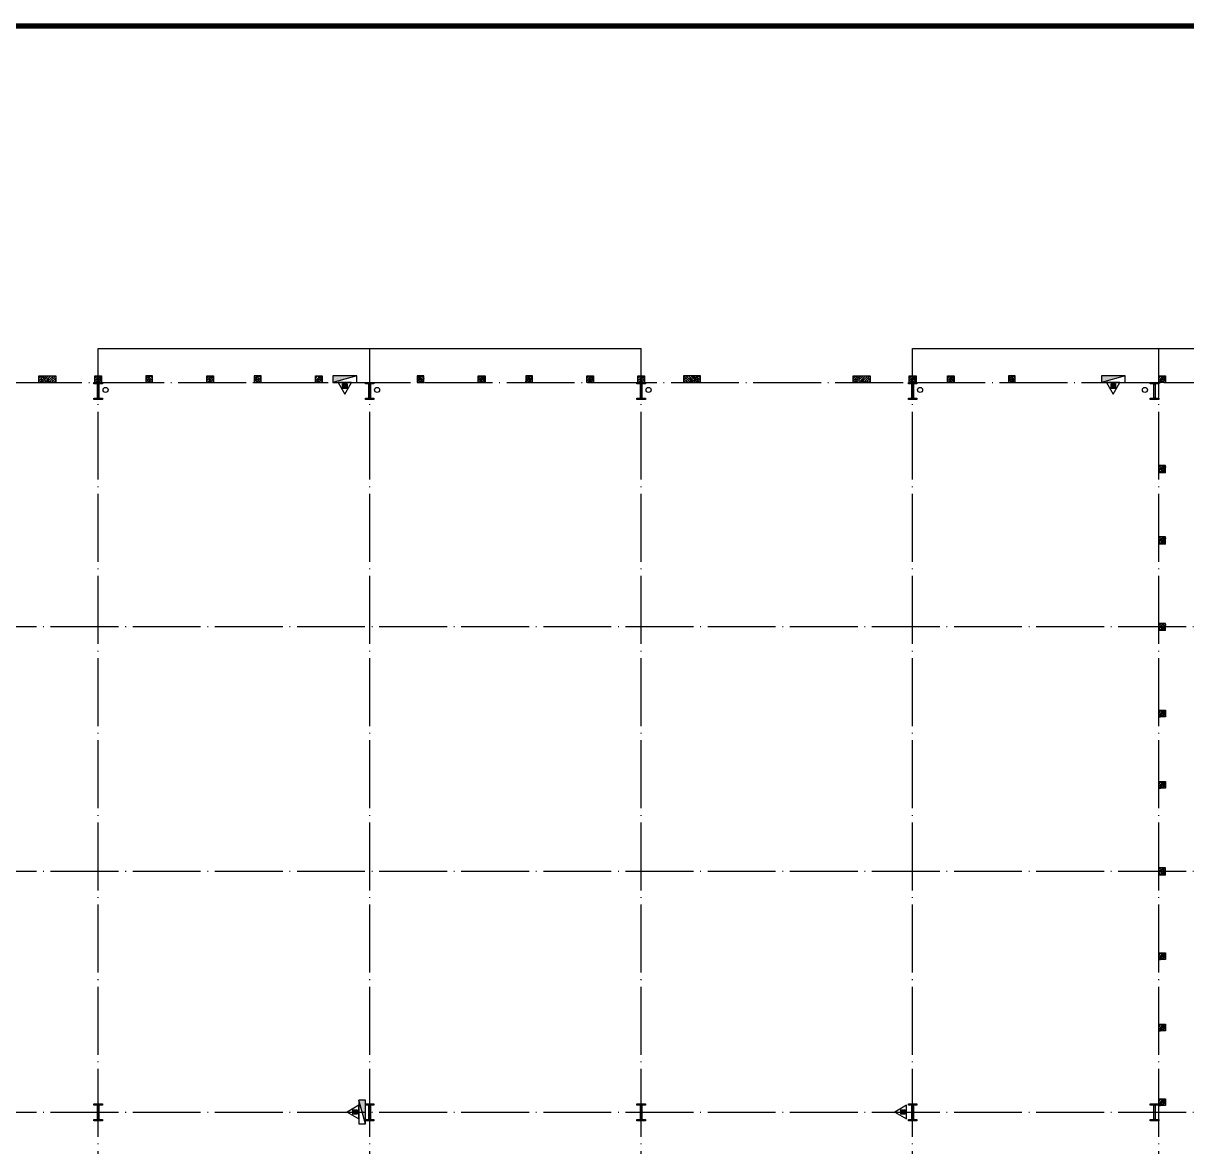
# Model space of a CAD drawing. Extents: x 1169373 to 1413368, y 514619 to 909419.
# Drawn here: x 1270772 to 1305055, y 748809 to 781899 of the extents above; entities that cross this region are included whole.
import ezdxf

# ---------------------------------------------------------------- set-up
doc = ezdxf.new("R2010")
doc.units = 0
doc.header["$LTSCALE"] = 1000
doc.header["$MEASUREMENT"] = 0
doc.linetypes.add('DOTE', pattern=[2.42, 2, -0.2, 0.02, -0.2])
for name, color, linetype in [('DOTE', 1, 'Continuous'), ('EQUIP_消火栓', 7, 'Continuous'), ('EQUIP_消防', 7, 'Continuous'), ('GZ', 30, 'Continuous'), ('PUB_TITLE', 4, 'Continuous'), ('VPIPE-消防', 1, 'TG_XH'), ('刚柱', 2, 'Continuous'), ('卫浴', 7, 'Continuous'), ('散水', 32, 'Continuous')]:
    doc.layers.add(name, color=color, linetype=linetype)
doc.styles.add('TG_LINETYPE', font='SIMPLEX', dxfattribs={"width": 0.8, "height": 3, "bigfont": 'HZTXT'})
doc.linetypes.add('TG_XH', pattern='A,2,-0.6,["XH",TG_LINETYPE,S=0.1,R=0,X=-0.52,Y=-0.15],0', length=2.6)

# ---------------------------------------------------------------- blocks, each defined once
blk = doc.blocks.new('sdhfxdhnfdhx')
h = blk.add_hatch(color=256)
h.paths.add_polyline_path([(3050366, 936899), (3050616, 936899), (3050616, 936859), (3050366, 936859)])
h.paths.add_polyline_path([(3050511, 937319), (3050511, 936899), (3050471, 936899), (3050471, 937319)])
h.paths.add_polyline_path([(3050366, 937359), (3050616, 937359), (3050616, 937319), (3050366, 937319)])
for points in [[(3050366, 937359), (3050616, 937359), (3050616, 937319), (3050366, 937319)], [(3050511, 937319), (3050511, 936899), (3050471, 936899), (3050471, 937319)], [(3050366, 936899), (3050616, 936899), (3050616, 936859), (3050366, 936859)]]:
    blk.add_lwpolyline(points, close=True)
blk = doc.blocks.new('$ATTACHMENT$00000214')
h = blk.add_hatch()
h.set_pattern_fill('ANSI31', color=256, scale=200, style=0)
h.set_pattern_definition([(45, (-38543.802, -6842.639), (-17.67767, 17.67767), [])])
h.paths.add_polyline_path([(-65, 2), (65, 2), (65, -128), (-65, -128)])
for points in [[(0, 172), (-198, -172), (198, -172)], [(-65, 2), (65, 2), (65, -128), (-65, -128)]]:
    blk.add_lwpolyline(points, close=True)
blk = doc.blocks.new('$TwtSys$00000434')
for p, q in [((-0.5, 0.5), (-0.5, -0.5)), ((-0.5, -0.5), (0.5, 0.5)), ((0.5, 0.5), (-0.5, 0.5)), ((0.5, -0.5), (0.5, 0.5)), ((-0.5, -0.5), (0.5, -0.5))]:
    blk.add_line(p, q)
blk.add_solid([(0.5, -0.5), (0.5, 0.5), (-0.5, -0.5)])
blk = doc.blocks.new('xhs')
at = {"layer": 'EQUIP_消火栓', "xscale": 700.0000000000026, "yscale": 200, "zscale": 700, "rotation": 359.9999949910357}
blk.add_blockref('$TwtSys$00000434', (4416311, -1410339), dxfattribs=at)
at = {"layer": 'EQUIP_消防'}
blk.add_blockref('$ATTACHMENT$00000214', (4416311, -1410067), dxfattribs=at)

msp = doc.modelspace()

# ---------------------------------------------------------------- hatches: boundary and pattern name
at = {"layer": 'GZ'}
h = msp.add_hatch(dxfattribs=at)
h.set_pattern_fill('钢筋混凝土', color=256, scale=20, style=0)
h.set_pattern_definition([(45, (1217844.47, 695713.577), (-35.35534, 35.35534), []), (50, (1217844.47, 695713.58), (143.45204, -12.55043), [15, -165]), (355, (1217844.47, 695713.58), (-27.75027, 150.43843), [12, -132]), (100.4514, (1217856.42, 695712.53), (115.70188, 137.8879), [12.74804, -140.22842]), (46.1842, (1217844.47, 695753.58), (213.4482, -33.1038), [22.5, -247.5]), (96.6356, (1217862.26, 695750.82), (186.93254, 194.82357), [19.12206, -210.3426]), (351.1842, (1217844.47, 695753.58), (186.9324, 194.8237), [18, -198]), (21, (1217864.47, 695743.58), (119.38141, -80.52378), [15, -165]), (326, (1217864.47, 695743.58), (48.66307, 145.03), [12, -132]), (71.4514, (1217874.42, 695736.87), (168.04453, 64.5061), [12.74804, -140.22842]), (37.5, (1217844.47, 695713.577), (2.43197, 66.57877), [0, -130.4, 0, -134, 0, -132.5]), (7.5, (1217844.47, 695713.58), (52.61391, 78.88234), [0, -76.4, 0, -127.4, 0, -50.5]), (327.5, (1217799.87, 695713.58), (106.764487, -4.510974), [0, -50, 0, -156, 0, -207]), (317.5, (1217779.87, 695713.58), (116.63723, 20.021), [0, -65, 0, -103.6, 0, -147])])
h.paths.add_polyline_path([(1271229, 771519), (1271729, 771519), (1271729, 771319), (1271229, 771319)])
h = msp.add_hatch(dxfattribs=at)
h.set_pattern_fill('钢筋混凝土', color=256, scale=20, style=0)
h.set_pattern_definition([(45, (1219494.47, 695713.577), (-35.35534, 35.35534), []), (50, (1219494.47, 695713.58), (143.45204, -12.55043), [15, -165]), (355, (1219494.47, 695713.58), (-27.75027, 150.43843), [12, -132]), (100.4514, (1219506.42, 695712.53), (115.70188, 137.8879), [12.74804, -140.22842]), (46.1842, (1219494.47, 695753.58), (213.4482, -33.1038), [22.5, -247.5]), (96.6356, (1219512.26, 695750.82), (186.93254, 194.82357), [19.12206, -210.3426]), (351.1842, (1219494.47, 695753.58), (186.9324, 194.8237), [18, -198]), (21, (1219514.47, 695743.58), (119.38141, -80.52378), [15, -165]), (326, (1219514.47, 695743.58), (48.66307, 145.03), [12, -132]), (71.4514, (1219524.42, 695736.87), (168.04453, 64.5061), [12.74804, -140.22842]), (37.5, (1219494.47, 695713.577), (2.43197, 66.57877), [0, -130.4, 0, -134, 0, -132.5]), (7.5, (1219494.47, 695713.58), (52.61391, 78.88234), [0, -76.4, 0, -127.4, 0, -50.5]), (327.5, (1219449.87, 695713.58), (106.764487, -4.510974), [0, -50, 0, -156, 0, -207]), (317.5, (1219429.87, 695713.58), (116.63723, 20.021), [0, -65, 0, -103.6, 0, -147])])
h.paths.add_polyline_path([(1272879, 771519), (1273079, 771519), (1273079, 771319), (1272879, 771319)])
h = msp.add_hatch(dxfattribs=at)
h.set_pattern_fill('钢筋混凝土', color=256, scale=20, style=0)
h.set_pattern_definition([(135, (1327963.505, 695713.577), (35.35534, 35.35534), []), (130, (1327963.5, 695713.58), (-143.45204, -12.55043), [15, -165]), (185, (1327963.5, 695713.58), (27.75027, 150.43843), [12, -132]), (79.5486, (1327951.55, 695712.53), (-115.70188, 137.8879), [12.74804, -140.22842]), (133.8158, (1327963.5, 695753.58), (-213.4482, -33.1038), [22.5, -247.5]), (83.3644, (1327945.72, 695750.82), (-186.93254, 194.82357), [19.12206, -210.3426]), (188.8158, (1327963.5, 695753.58), (-186.9324, 194.8237), [18, -198]), (159, (1327943.5, 695743.58), (-119.38141, -80.52378), [15, -165]), (214, (1327943.5, 695743.58), (-48.66307, 145.03), [12, -132]), (108.5486, (1327933.56, 695736.87), (-168.04453, 64.5061), [12.74804, -140.22842]), (142.5, (1327963.505, 695713.577), (-2.43197, 66.57877), [0, -130.4, 0, -134, 0, -132.5]), (172.5, (1327963.505, 695713.58), (-52.61391, 78.88234), [0, -76.4, 0, -127.4, 0, -50.5]), (212.5, (1328008.105, 695713.58), (-106.764487, -4.510974), [0, -50, 0, -156, 0, -207]), (222.5, (1328028.11, 695713.58), (-116.63723, 20.021), [0, -65, 0, -103.6, 0, -147])])
h.paths.add_polyline_path([(1274579, 771519), (1274379, 771519), (1274379, 771319), (1274579, 771319)])
h = msp.add_hatch(dxfattribs=at)
h.set_pattern_fill('钢筋混凝土', color=256, scale=20, style=0)
h.set_pattern_definition([(45, (1222794.22, 695713.577), (-35.35534, 35.35534), []), (50, (1222794.22, 695713.58), (143.45204, -12.55043), [15, -165]), (355, (1222794.22, 695713.58), (-27.75027, 150.43843), [12, -132]), (100.4514, (1222806.18, 695712.53), (115.70188, 137.8879), [12.74804, -140.22842]), (46.1842, (1222794.22, 695753.58), (213.4482, -33.1038), [22.5, -247.5]), (96.6356, (1222812, 695750.82), (186.93254, 194.82357), [19.12206, -210.3426]), (351.1842, (1222794.22, 695753.58), (186.9324, 194.8237), [18, -198]), (21, (1222814.22, 695743.58), (119.38141, -80.52378), [15, -165]), (326, (1222814.22, 695743.58), (48.66307, 145.03), [12, -132]), (71.4514, (1222824.17, 695736.87), (168.04453, 64.5061), [12.74804, -140.22842]), (37.5, (1222794.22, 695713.577), (2.43197, 66.57877), [0, -130.4, 0, -134, 0, -132.5]), (7.5, (1222794.22, 695713.58), (52.61391, 78.88234), [0, -76.4, 0, -127.4, 0, -50.5]), (327.5, (1222749.62, 695713.58), (106.764487, -4.510974), [0, -50, 0, -156, 0, -207]), (317.5, (1222729.62, 695713.58), (116.63723, 20.021), [0, -65, 0, -103.6, 0, -147])])
h.paths.add_polyline_path([(1276179, 771519), (1276379, 771519), (1276379, 771319), (1276179, 771319)])
h = msp.add_hatch(dxfattribs=at)
h.set_pattern_fill('钢筋混凝土', color=256, scale=20, style=0)
h.set_pattern_definition([(135, (1331163.81, 695713.577), (35.35534, 35.35534), []), (130, (1331163.81, 695713.58), (-143.45204, -12.55043), [15, -165]), (185, (1331163.81, 695713.58), (27.75027, 150.43843), [12, -132]), (79.5486, (1331151.86, 695712.53), (-115.70188, 137.8879), [12.74804, -140.22842]), (133.8158, (1331163.81, 695753.58), (-213.4482, -33.1038), [22.5, -247.5]), (83.3644, (1331146.02, 695750.82), (-186.93254, 194.82357), [19.12206, -210.3426]), (188.8158, (1331163.81, 695753.58), (-186.9324, 194.8237), [18, -198]), (159, (1331143.81, 695743.58), (-119.38141, -80.52378), [15, -165]), (214, (1331143.81, 695743.58), (-48.66307, 145.03), [12, -132]), (108.5486, (1331133.86, 695736.87), (-168.04453, 64.5061), [12.74804, -140.22842]), (142.5, (1331163.81, 695713.577), (-2.43197, 66.57877), [0, -130.4, 0, -134, 0, -132.5]), (172.5, (1331163.81, 695713.58), (-52.61391, 78.88234), [0, -76.4, 0, -127.4, 0, -50.5]), (212.5, (1331208.41, 695713.58), (-106.764487, -4.510974), [0, -50, 0, -156, 0, -207]), (222.5, (1331228.41, 695713.58), (-116.63723, 20.021), [0, -65, 0, -103.6, 0, -147])])
h.paths.add_polyline_path([(1277779, 771519), (1277579, 771519), (1277579, 771319), (1277779, 771319)])
h = msp.add_hatch(dxfattribs=at)
h.set_pattern_fill('钢筋混凝土', color=256, scale=20, style=0)
h.set_pattern_definition([(45, (1225994.526, 695713.577), (-35.35534, 35.35534), []), (50, (1225994.53, 695713.58), (143.45204, -12.55043), [15, -165]), (355, (1225994.53, 695713.58), (-27.75027, 150.43843), [12, -132]), (100.4514, (1226006.48, 695712.53), (115.70188, 137.8879), [12.74804, -140.22842]), (46.1842, (1225994.53, 695753.58), (213.4482, -33.1038), [22.5, -247.5]), (96.6356, (1226012.31, 695750.82), (186.93254, 194.82357), [19.12206, -210.3426]), (351.1842, (1225994.53, 695753.58), (186.9324, 194.8237), [18, -198]), (21, (1226014.53, 695743.58), (119.38141, -80.52378), [15, -165]), (326, (1226014.53, 695743.58), (48.66307, 145.03), [12, -132]), (71.4514, (1226024.47, 695736.87), (168.04453, 64.5061), [12.74804, -140.22842]), (37.5, (1225994.526, 695713.577), (2.43197, 66.57877), [0, -130.4, 0, -134, 0, -132.5]), (7.5, (1225994.526, 695713.58), (52.61391, 78.88234), [0, -76.4, 0, -127.4, 0, -50.5]), (327.5, (1225949.926, 695713.58), (106.764487, -4.510974), [0, -50, 0, -156, 0, -207]), (317.5, (1225929.93, 695713.58), (116.63723, 20.021), [0, -65, 0, -103.6, 0, -147])])
h.paths.add_polyline_path([(1279379, 771519), (1279579, 771519), (1279579, 771319), (1279379, 771319)])
h = msp.add_hatch(dxfattribs=at)
h.set_pattern_fill('钢筋混凝土', color=256, scale=20, style=0)
h.set_pattern_definition([(135, (1335963.505, 695713.577), (35.35534, 35.35534), []), (130, (1335963.5, 695713.58), (-143.45204, -12.55043), [15, -165]), (185, (1335963.5, 695713.58), (27.75027, 150.43843), [12, -132]), (79.5486, (1335951.55, 695712.53), (-115.70188, 137.8879), [12.74804, -140.22842]), (133.8158, (1335963.5, 695753.58), (-213.4482, -33.1038), [22.5, -247.5]), (83.3644, (1335945.72, 695750.82), (-186.93254, 194.82357), [19.12206, -210.3426]), (188.8158, (1335963.5, 695753.58), (-186.9324, 194.8237), [18, -198]), (159, (1335943.5, 695743.58), (-119.38141, -80.52378), [15, -165]), (214, (1335943.5, 695743.58), (-48.66307, 145.03), [12, -132]), (108.5486, (1335933.56, 695736.87), (-168.04453, 64.5061), [12.74804, -140.22842]), (142.5, (1335963.505, 695713.577), (-2.43197, 66.57877), [0, -130.4, 0, -134, 0, -132.5]), (172.5, (1335963.505, 695713.58), (-52.61391, 78.88234), [0, -76.4, 0, -127.4, 0, -50.5]), (212.5, (1336008.105, 695713.58), (-106.764487, -4.510974), [0, -50, 0, -156, 0, -207]), (222.5, (1336028.11, 695713.58), (-116.63723, 20.021), [0, -65, 0, -103.6, 0, -147])])
h.paths.add_polyline_path([(1282579, 771519), (1282379, 771519), (1282379, 771319), (1282579, 771319)])
h = msp.add_hatch(dxfattribs=at)
h.set_pattern_fill('钢筋混凝土', color=256, scale=20, style=0)
h.set_pattern_definition([(45, (1230794.22, 695713.577), (-35.35534, 35.35534), []), (50, (1230794.22, 695713.58), (143.45204, -12.55043), [15, -165]), (355, (1230794.22, 695713.58), (-27.75027, 150.43843), [12, -132]), (100.4514, (1230806.18, 695712.53), (115.70188, 137.8879), [12.74804, -140.22842]), (46.1842, (1230794.22, 695753.58), (213.4482, -33.1038), [22.5, -247.5]), (96.6356, (1230812, 695750.82), (186.93254, 194.82357), [19.12206, -210.3426]), (351.1842, (1230794.22, 695753.58), (186.9324, 194.8237), [18, -198]), (21, (1230814.22, 695743.58), (119.38141, -80.52378), [15, -165]), (326, (1230814.22, 695743.58), (48.66307, 145.03), [12, -132]), (71.4514, (1230824.17, 695736.87), (168.04453, 64.5061), [12.74804, -140.22842]), (37.5, (1230794.22, 695713.577), (2.43197, 66.57877), [0, -130.4, 0, -134, 0, -132.5]), (7.5, (1230794.22, 695713.58), (52.61391, 78.88234), [0, -76.4, 0, -127.4, 0, -50.5]), (327.5, (1230749.62, 695713.58), (106.764487, -4.510974), [0, -50, 0, -156, 0, -207]), (317.5, (1230729.62, 695713.58), (116.63723, 20.021), [0, -65, 0, -103.6, 0, -147])])
h.paths.add_polyline_path([(1284179, 771519), (1284379, 771519), (1284379, 771319), (1284179, 771319)])
h = msp.add_hatch(dxfattribs=at)
h.set_pattern_fill('钢筋混凝土', color=256, scale=20, style=0)
h.set_pattern_definition([(135, (1339163.81, 695713.577), (35.35534, 35.35534), []), (130, (1339163.81, 695713.58), (-143.45204, -12.55043), [15, -165]), (185, (1339163.81, 695713.58), (27.75027, 150.43843), [12, -132]), (79.5486, (1339151.86, 695712.53), (-115.70188, 137.8879), [12.74804, -140.22842]), (133.8158, (1339163.81, 695753.58), (-213.4482, -33.1038), [22.5, -247.5]), (83.3644, (1339146.02, 695750.82), (-186.93254, 194.82357), [19.12206, -210.3426]), (188.8158, (1339163.81, 695753.58), (-186.9324, 194.8237), [18, -198]), (159, (1339143.81, 695743.58), (-119.38141, -80.52378), [15, -165]), (214, (1339143.81, 695743.58), (-48.66307, 145.03), [12, -132]), (108.5486, (1339133.86, 695736.87), (-168.04453, 64.5061), [12.74804, -140.22842]), (142.5, (1339163.81, 695713.577), (-2.43197, 66.57877), [0, -130.4, 0, -134, 0, -132.5]), (172.5, (1339163.81, 695713.58), (-52.61391, 78.88234), [0, -76.4, 0, -127.4, 0, -50.5]), (212.5, (1339208.41, 695713.58), (-106.764487, -4.510974), [0, -50, 0, -156, 0, -207]), (222.5, (1339228.41, 695713.58), (-116.63723, 20.021), [0, -65, 0, -103.6, 0, -147])])
h.paths.add_polyline_path([(1285779, 771519), (1285579, 771519), (1285579, 771319), (1285779, 771319)])
h = msp.add_hatch(dxfattribs=at)
h.set_pattern_fill('钢筋混凝土', color=256, scale=20, style=0)
h.set_pattern_definition([(45, (1233994.526, 695713.577), (-35.35534, 35.35534), []), (50, (1233994.53, 695713.58), (143.45204, -12.55043), [15, -165]), (355, (1233994.53, 695713.58), (-27.75027, 150.43843), [12, -132]), (100.4514, (1234006.48, 695712.53), (115.70188, 137.8879), [12.74804, -140.22842]), (46.1842, (1233994.53, 695753.58), (213.4482, -33.1038), [22.5, -247.5]), (96.6356, (1234012.31, 695750.82), (186.93254, 194.82357), [19.12206, -210.3426]), (351.1842, (1233994.53, 695753.58), (186.9324, 194.8237), [18, -198]), (21, (1234014.53, 695743.58), (119.38141, -80.52378), [15, -165]), (326, (1234014.53, 695743.58), (48.66307, 145.03), [12, -132]), (71.4514, (1234024.47, 695736.87), (168.04453, 64.5061), [12.74804, -140.22842]), (37.5, (1233994.526, 695713.577), (2.43197, 66.57877), [0, -130.4, 0, -134, 0, -132.5]), (7.5, (1233994.526, 695713.58), (52.61391, 78.88234), [0, -76.4, 0, -127.4, 0, -50.5]), (327.5, (1233949.926, 695713.58), (106.764487, -4.510974), [0, -50, 0, -156, 0, -207]), (317.5, (1233929.93, 695713.58), (116.63723, 20.021), [0, -65, 0, -103.6, 0, -147])])
h.paths.add_polyline_path([(1287379, 771519), (1287579, 771519), (1287579, 771319), (1287379, 771319)])
h = msp.add_hatch(dxfattribs=at)
h.set_pattern_fill('钢筋混凝土', color=256, scale=20, style=0)
h.set_pattern_definition([(45, (1235494.47, 695713.577), (-35.35534, 35.35534), []), (50, (1235494.47, 695713.58), (143.45204, -12.55043), [15, -165]), (355, (1235494.47, 695713.58), (-27.75027, 150.43843), [12, -132]), (100.4514, (1235506.42, 695712.53), (115.70188, 137.8879), [12.74804, -140.22842]), (46.1842, (1235494.47, 695753.58), (213.4482, -33.1038), [22.5, -247.5]), (96.6356, (1235512.26, 695750.82), (186.93254, 194.82357), [19.12206, -210.3426]), (351.1842, (1235494.47, 695753.58), (186.9324, 194.8237), [18, -198]), (21, (1235514.47, 695743.58), (119.38141, -80.52378), [15, -165]), (326, (1235514.47, 695743.58), (48.66307, 145.03), [12, -132]), (71.4514, (1235524.42, 695736.87), (168.04453, 64.5061), [12.74804, -140.22842]), (37.5, (1235494.47, 695713.577), (2.43197, 66.57877), [0, -130.4, 0, -134, 0, -132.5]), (7.5, (1235494.47, 695713.58), (52.61391, 78.88234), [0, -76.4, 0, -127.4, 0, -50.5]), (327.5, (1235449.87, 695713.58), (106.764487, -4.510974), [0, -50, 0, -156, 0, -207]), (317.5, (1235429.87, 695713.58), (116.63723, 20.021), [0, -65, 0, -103.6, 0, -147])])
h.paths.add_polyline_path([(1288879, 771519), (1289079, 771519), (1289079, 771319), (1288879, 771319)])
h = msp.add_hatch(dxfattribs=at)
h.set_pattern_fill('钢筋混凝土', color=256, scale=20, style=0)
h.set_pattern_definition([(135, (1344113.753, 695713.577), (35.35534, 35.35534), []), (130, (1344113.75, 695713.58), (-143.45204, -12.55043), [15, -165]), (185, (1344113.75, 695713.58), (27.75027, 150.43843), [12, -132]), (79.5486, (1344101.8, 695712.53), (-115.70188, 137.8879), [12.74804, -140.22842]), (133.8158, (1344113.75, 695753.58), (-213.4482, -33.1038), [22.5, -247.5]), (83.3644, (1344095.97, 695750.82), (-186.93254, 194.82357), [19.12206, -210.3426]), (188.8158, (1344113.75, 695753.58), (-186.9324, 194.8237), [18, -198]), (159, (1344093.75, 695743.58), (-119.38141, -80.52378), [15, -165]), (214, (1344093.75, 695743.58), (-48.66307, 145.03), [12, -132]), (108.5486, (1344083.8, 695736.87), (-168.04453, 64.5061), [12.74804, -140.22842]), (142.5, (1344113.753, 695713.577), (-2.43197, 66.57877), [0, -130.4, 0, -134, 0, -132.5]), (172.5, (1344113.75, 695713.58), (-52.61391, 78.88234), [0, -76.4, 0, -127.4, 0, -50.5]), (212.5, (1344158.353, 695713.58), (-106.764487, -4.510974), [0, -50, 0, -156, 0, -207]), (222.5, (1344178.35, 695713.58), (-116.63723, 20.021), [0, -65, 0, -103.6, 0, -147])])
h.paths.add_polyline_path([(1290729, 771519), (1290229, 771519), (1290229, 771319), (1290729, 771319)])
h = msp.add_hatch(dxfattribs=at)
h.set_pattern_fill('钢筋混凝土', color=256, scale=20, style=0)
h.set_pattern_definition([(45, (1241844.47, 695713.577), (-35.35534, 35.35534), []), (50, (1241844.47, 695713.58), (143.45204, -12.55043), [15, -165]), (355, (1241844.47, 695713.58), (-27.75027, 150.43843), [12, -132]), (100.4514, (1241856.42, 695712.53), (115.70188, 137.8879), [12.74804, -140.22842]), (46.1842, (1241844.47, 695753.58), (213.4482, -33.1038), [22.5, -247.5]), (96.6356, (1241862.26, 695750.82), (186.93254, 194.82357), [19.12206, -210.3426]), (351.1842, (1241844.47, 695753.58), (186.9324, 194.8237), [18, -198]), (21, (1241864.47, 695743.58), (119.38141, -80.52378), [15, -165]), (326, (1241864.47, 695743.58), (48.66307, 145.03), [12, -132]), (71.4514, (1241874.42, 695736.87), (168.04453, 64.5061), [12.74804, -140.22842]), (37.5, (1241844.47, 695713.577), (2.43197, 66.57877), [0, -130.4, 0, -134, 0, -132.5]), (7.5, (1241844.47, 695713.58), (52.61391, 78.88234), [0, -76.4, 0, -127.4, 0, -50.5]), (327.5, (1241799.87, 695713.58), (106.764487, -4.510974), [0, -50, 0, -156, 0, -207]), (317.5, (1241779.87, 695713.58), (116.63723, 20.021), [0, -65, 0, -103.6, 0, -147])])
h.paths.add_polyline_path([(1295229, 771519), (1295729, 771519), (1295729, 771319), (1295229, 771319)])
h = msp.add_hatch(dxfattribs=at)
h.set_pattern_fill('钢筋混凝土', color=256, scale=20, style=0)
h.set_pattern_definition([(45, (1243494.47, 695713.577), (-35.35534, 35.35534), []), (50, (1243494.47, 695713.58), (143.45204, -12.55043), [15, -165]), (355, (1243494.47, 695713.58), (-27.75027, 150.43843), [12, -132]), (100.4514, (1243506.42, 695712.53), (115.70188, 137.8879), [12.74804, -140.22842]), (46.1842, (1243494.47, 695753.58), (213.4482, -33.1038), [22.5, -247.5]), (96.6356, (1243512.26, 695750.82), (186.93254, 194.82357), [19.12206, -210.3426]), (351.1842, (1243494.47, 695753.58), (186.9324, 194.8237), [18, -198]), (21, (1243514.47, 695743.58), (119.38141, -80.52378), [15, -165]), (326, (1243514.47, 695743.58), (48.66307, 145.03), [12, -132]), (71.4514, (1243524.42, 695736.87), (168.04453, 64.5061), [12.74804, -140.22842]), (37.5, (1243494.47, 695713.577), (2.43197, 66.57877), [0, -130.4, 0, -134, 0, -132.5]), (7.5, (1243494.47, 695713.58), (52.61391, 78.88234), [0, -76.4, 0, -127.4, 0, -50.5]), (327.5, (1243449.87, 695713.58), (106.764487, -4.510974), [0, -50, 0, -156, 0, -207]), (317.5, (1243429.87, 695713.58), (116.63723, 20.021), [0, -65, 0, -103.6, 0, -147])])
h.paths.add_polyline_path([(1296879, 771519), (1297079, 771519), (1297079, 771319), (1296879, 771319)])
h = msp.add_hatch(dxfattribs=at)
h.set_pattern_fill('钢筋混凝土', color=256, scale=20, style=0)
h.set_pattern_definition([(45, (1244619.427, 695713.577), (-35.35534, 35.35534), []), (50, (1244619.43, 695713.58), (143.45204, -12.55043), [15, -165]), (355, (1244619.43, 695713.58), (-27.75027, 150.43843), [12, -132]), (100.4514, (1244631.38, 695712.53), (115.70188, 137.8879), [12.74804, -140.22842]), (46.1842, (1244619.43, 695753.58), (213.4482, -33.1038), [22.5, -247.5]), (96.6356, (1244637.21, 695750.82), (186.93254, 194.82357), [19.12206, -210.3426]), (351.1842, (1244619.43, 695753.58), (186.9324, 194.8237), [18, -198]), (21, (1244639.43, 695743.58), (119.38141, -80.52378), [15, -165]), (326, (1244639.43, 695743.58), (48.66307, 145.03), [12, -132]), (71.4514, (1244649.38, 695736.87), (168.04453, 64.5061), [12.74804, -140.22842]), (37.5, (1244619.427, 695713.577), (2.43197, 66.57877), [0, -130.4, 0, -134, 0, -132.5]), (7.5, (1244619.43, 695713.58), (52.61391, 78.88234), [0, -76.4, 0, -127.4, 0, -50.5]), (327.5, (1244574.827, 695713.58), (106.764487, -4.510974), [0, -50, 0, -156, 0, -207]), (317.5, (1244554.83, 695713.58), (116.63723, 20.021), [0, -65, 0, -103.6, 0, -147])])
h.paths.add_polyline_path([(1298004, 771519), (1298204, 771519), (1298204, 771319), (1298004, 771319)])
h = msp.add_hatch(dxfattribs=at)
h.set_pattern_fill('钢筋混凝土', color=256, scale=20, style=0)
h.set_pattern_definition([(135, (1353388.71, 695713.577), (35.35534, 35.35534), []), (130, (1353388.71, 695713.58), (-143.45204, -12.55043), [15, -165]), (185, (1353388.71, 695713.58), (27.75027, 150.43843), [12, -132]), (79.5486, (1353376.76, 695712.53), (-115.70188, 137.8879), [12.74804, -140.22842]), (133.8158, (1353388.71, 695753.58), (-213.4482, -33.1038), [22.5, -247.5]), (83.3644, (1353370.92, 695750.82), (-186.93254, 194.82357), [19.12206, -210.3426]), (188.8158, (1353388.71, 695753.58), (-186.9324, 194.8237), [18, -198]), (159, (1353368.71, 695743.58), (-119.38141, -80.52378), [15, -165]), (214, (1353368.71, 695743.58), (-48.66307, 145.03), [12, -132]), (108.5486, (1353358.76, 695736.87), (-168.04453, 64.5061), [12.74804, -140.22842]), (142.5, (1353388.71, 695713.577), (-2.43197, 66.57877), [0, -130.4, 0, -134, 0, -132.5]), (172.5, (1353388.71, 695713.58), (-52.61391, 78.88234), [0, -76.4, 0, -127.4, 0, -50.5]), (212.5, (1353433.31, 695713.58), (-106.764487, -4.510974), [0, -50, 0, -156, 0, -207]), (222.5, (1353453.31, 695713.58), (-116.63723, 20.021), [0, -65, 0, -103.6, 0, -147])])
h.paths.add_polyline_path([(1300004, 771519), (1299804, 771519), (1299804, 771319), (1300004, 771319)])
h = msp.add_hatch(dxfattribs=at)
h.set_pattern_fill('钢筋混凝土', color=256, scale=20, style=0)
h.set_pattern_definition([(45, (1250844.47, 695713.577), (-35.35534, 35.35534), []), (50, (1250844.47, 695713.58), (143.45204, -12.55043), [15, -165]), (355, (1250844.47, 695713.58), (-27.75027, 150.43843), [12, -132]), (100.4514, (1250856.42, 695712.53), (115.70188, 137.8879), [12.74804, -140.22842]), (46.1842, (1250844.47, 695753.58), (213.4482, -33.1038), [22.5, -247.5]), (96.6356, (1250862.26, 695750.82), (186.93254, 194.82357), [19.12206, -210.3426]), (351.1842, (1250844.47, 695753.58), (186.9324, 194.8237), [18, -198]), (21, (1250864.47, 695743.58), (119.38141, -80.52378), [15, -165]), (326, (1250864.47, 695743.58), (48.66307, 145.03), [12, -132]), (71.4514, (1250874.42, 695736.87), (168.04453, 64.5061), [12.74804, -140.22842]), (37.5, (1250844.47, 695713.577), (2.43197, 66.57877), [0, -130.4, 0, -134, 0, -132.5]), (7.5, (1250844.47, 695713.58), (52.61391, 78.88234), [0, -76.4, 0, -127.4, 0, -50.5]), (327.5, (1250799.87, 695713.58), (106.764487, -4.510974), [0, -50, 0, -156, 0, -207]), (317.5, (1250779.87, 695713.58), (116.63723, 20.021), [0, -65, 0, -103.6, 0, -147])])
h.paths.add_polyline_path([(1304229, 771519), (1304429, 771519), (1304429, 771319), (1304229, 771319)])
h = msp.add_hatch(dxfattribs=at)
h.set_pattern_fill('钢筋混凝土', color=256, scale=20, style=0)
h.set_pattern_definition([(315, (1250844.47, 844473.906), (-35.35534, -35.35534), []), (310, (1250844.47, 844473.9), (143.45204, 12.55043), [15, -165]), (5, (1250844.47, 844473.9), (-27.75027, -150.43843), [12, -132]), (259.5486, (1250856.42, 844474.95), (115.70188, -137.8879), [12.74804, -140.22842]), (313.8158, (1250844.47, 844433.9), (213.4482, 33.1038), [22.5, -247.5]), (263.3644, (1250862.26, 844436.66), (186.93254, -194.82357), [19.12206, -210.3426]), (8.8158, (1250844.47, 844433.9), (186.9324, -194.8237), [18, -198]), (339, (1250864.47, 844443.9), (119.38141, 80.52378), [15, -165]), (34, (1250864.47, 844443.9), (48.66307, -145.03), [12, -132]), (288.5486, (1250874.42, 844450.62), (168.04453, -64.5061), [12.74804, -140.22842]), (322.5, (1250844.47, 844473.906), (2.43197, -66.57877), [0, -130.4, 0, -134, 0, -132.5]), (352.5, (1250844.47, 844473.906), (52.61391, -78.88234), [0, -76.4, 0, -127.4, 0, -50.5]), (32.5, (1250799.87, 844473.906), (106.764487, 4.510974), [0, -50, 0, -156, 0, -207]), (42.5, (1250779.87, 844473.91), (116.63723, -20.021), [0, -65, 0, -103.6, 0, -147])])
h.paths.add_polyline_path([(1304229, 768669), (1304429, 768669), (1304429, 768869), (1304229, 768869)])
h = msp.add_hatch(dxfattribs=at)
h.set_pattern_fill('钢筋混凝土', color=256, scale=20, style=0)
h.set_pattern_definition([(315, (1250844.47, 842373.906), (-35.35534, -35.35534), []), (310, (1250844.47, 842373.9), (143.45204, 12.55043), [15, -165]), (5, (1250844.47, 842373.9), (-27.75027, -150.43843), [12, -132]), (259.5486, (1250856.42, 842374.95), (115.70188, -137.8879), [12.74804, -140.22842]), (313.8158, (1250844.47, 842333.9), (213.4482, 33.1038), [22.5, -247.5]), (263.3644, (1250862.26, 842336.66), (186.93254, -194.82357), [19.12206, -210.3426]), (8.8158, (1250844.47, 842333.9), (186.9324, -194.8237), [18, -198]), (339, (1250864.47, 842343.9), (119.38141, 80.52378), [15, -165]), (34, (1250864.47, 842343.9), (48.66307, -145.03), [12, -132]), (288.5486, (1250874.42, 842350.62), (168.04453, -64.5061), [12.74804, -140.22842]), (322.5, (1250844.47, 842373.906), (2.43197, -66.57877), [0, -130.4, 0, -134, 0, -132.5]), (352.5, (1250844.47, 842373.906), (52.61391, -78.88234), [0, -76.4, 0, -127.4, 0, -50.5]), (32.5, (1250799.87, 842373.906), (106.764487, 4.510974), [0, -50, 0, -156, 0, -207]), (42.5, (1250779.87, 842373.91), (116.63723, -20.021), [0, -65, 0, -103.6, 0, -147])])
h.paths.add_polyline_path([(1304229, 766569), (1304429, 766569), (1304429, 766769), (1304229, 766769)])
h = msp.add_hatch(dxfattribs=at)
h.set_pattern_fill('钢筋混凝土', color=256, scale=20, style=0)
h.set_pattern_definition([(315, (1250844.47, 839823.906), (-35.35534, -35.35534), []), (310, (1250844.47, 839823.9), (143.45204, 12.55043), [15, -165]), (5, (1250844.47, 839823.9), (-27.75027, -150.43843), [12, -132]), (259.5486, (1250856.42, 839824.95), (115.70188, -137.8879), [12.74804, -140.22842]), (313.8158, (1250844.47, 839783.9), (213.4482, 33.1038), [22.5, -247.5]), (263.3644, (1250862.26, 839786.66), (186.93254, -194.82357), [19.12206, -210.3426]), (8.8158, (1250844.47, 839783.9), (186.9324, -194.8237), [18, -198]), (339, (1250864.47, 839793.9), (119.38141, 80.52378), [15, -165]), (34, (1250864.47, 839793.9), (48.66307, -145.03), [12, -132]), (288.5486, (1250874.42, 839800.62), (168.04453, -64.5061), [12.74804, -140.22842]), (322.5, (1250844.47, 839823.906), (2.43197, -66.57877), [0, -130.4, 0, -134, 0, -132.5]), (352.5, (1250844.47, 839823.906), (52.61391, -78.88234), [0, -76.4, 0, -127.4, 0, -50.5]), (32.5, (1250799.87, 839823.906), (106.764487, 4.510974), [0, -50, 0, -156, 0, -207]), (42.5, (1250779.87, 839823.91), (116.63723, -20.021), [0, -65, 0, -103.6, 0, -147])])
h.paths.add_polyline_path([(1304229, 764019), (1304429, 764019), (1304429, 764219), (1304229, 764219)])
h = msp.add_hatch(dxfattribs=at)
h.set_pattern_fill('钢筋混凝土', color=256, scale=20, style=0)
h.set_pattern_definition([(45, (1250844.47, 685863.577), (-35.35534, 35.35534), []), (50, (1250844.47, 685863.58), (143.45204, -12.55043), [15, -165]), (355, (1250844.47, 685863.58), (-27.75027, 150.43843), [12, -132]), (100.4514, (1250856.42, 685862.53), (115.70188, 137.8879), [12.74804, -140.22842]), (46.1842, (1250844.47, 685903.58), (213.4482, -33.1038), [22.5, -247.5]), (96.6356, (1250862.26, 685900.82), (186.93254, 194.82357), [19.12206, -210.3426]), (351.1842, (1250844.47, 685903.58), (186.9324, 194.8237), [18, -198]), (21, (1250864.47, 685893.58), (119.38141, -80.52378), [15, -165]), (326, (1250864.47, 685893.58), (48.66307, 145.03), [12, -132]), (71.4514, (1250874.42, 685886.87), (168.04453, 64.5061), [12.74804, -140.22842]), (37.5, (1250844.47, 685863.577), (2.43197, 66.57877), [0, -130.4, 0, -134, 0, -132.5]), (7.5, (1250844.47, 685863.58), (52.61391, 78.88234), [0, -76.4, 0, -127.4, 0, -50.5]), (327.5, (1250799.87, 685863.58), (106.764487, -4.510974), [0, -50, 0, -156, 0, -207]), (317.5, (1250779.87, 685863.58), (116.63723, 20.021), [0, -65, 0, -103.6, 0, -147])])
h.paths.add_polyline_path([(1304229, 761669), (1304429, 761669), (1304429, 761469), (1304229, 761469)])
h = msp.add_hatch(dxfattribs=at)
h.set_pattern_fill('钢筋混凝土', color=256, scale=20, style=0)
h.set_pattern_definition([(45, (1250844.47, 683763.577), (-35.35534, 35.35534), []), (50, (1250844.47, 683763.58), (143.45204, -12.55043), [15, -165]), (355, (1250844.47, 683763.58), (-27.75027, 150.43843), [12, -132]), (100.4514, (1250856.42, 683762.53), (115.70188, 137.8879), [12.74804, -140.22842]), (46.1842, (1250844.47, 683803.58), (213.4482, -33.1038), [22.5, -247.5]), (96.6356, (1250862.26, 683800.82), (186.93254, 194.82357), [19.12206, -210.3426]), (351.1842, (1250844.47, 683803.58), (186.9324, 194.8237), [18, -198]), (21, (1250864.47, 683793.58), (119.38141, -80.52378), [15, -165]), (326, (1250864.47, 683793.58), (48.66307, 145.03), [12, -132]), (71.4514, (1250874.42, 683786.87), (168.04453, 64.5061), [12.74804, -140.22842]), (37.5, (1250844.47, 683763.577), (2.43197, 66.57877), [0, -130.4, 0, -134, 0, -132.5]), (7.5, (1250844.47, 683763.58), (52.61391, 78.88234), [0, -76.4, 0, -127.4, 0, -50.5]), (327.5, (1250799.87, 683763.58), (106.764487, -4.510974), [0, -50, 0, -156, 0, -207]), (317.5, (1250779.87, 683763.58), (116.63723, 20.021), [0, -65, 0, -103.6, 0, -147])])
h.paths.add_polyline_path([(1304229, 759569), (1304429, 759569), (1304429, 759369), (1304229, 759369)])
h = msp.add_hatch(dxfattribs=at)
h.set_pattern_fill('钢筋混凝土', color=256, scale=20, style=0)
h.set_pattern_definition([(315, (1250844.47, 832623.906), (-35.35534, -35.35534), []), (310, (1250844.47, 832623.9), (143.45204, 12.55043), [15, -165]), (5, (1250844.47, 832623.9), (-27.75027, -150.43843), [12, -132]), (259.5486, (1250856.42, 832624.95), (115.70188, -137.8879), [12.74804, -140.22842]), (313.8158, (1250844.47, 832583.9), (213.4482, 33.1038), [22.5, -247.5]), (263.3644, (1250862.26, 832586.66), (186.93254, -194.82357), [19.12206, -210.3426]), (8.8158, (1250844.47, 832583.9), (186.9324, -194.8237), [18, -198]), (339, (1250864.47, 832593.9), (119.38141, 80.52378), [15, -165]), (34, (1250864.47, 832593.9), (48.66307, -145.03), [12, -132]), (288.5486, (1250874.42, 832600.62), (168.04453, -64.5061), [12.74804, -140.22842]), (322.5, (1250844.47, 832623.906), (2.43197, -66.57877), [0, -130.4, 0, -134, 0, -132.5]), (352.5, (1250844.47, 832623.906), (52.61391, -78.88234), [0, -76.4, 0, -127.4, 0, -50.5]), (32.5, (1250799.87, 832623.906), (106.764487, 4.510974), [0, -50, 0, -156, 0, -207]), (42.5, (1250779.87, 832623.91), (116.63723, -20.021), [0, -65, 0, -103.6, 0, -147])])
h.paths.add_polyline_path([(1304229, 756819), (1304429, 756819), (1304429, 757019), (1304229, 757019)])
h = msp.add_hatch(dxfattribs=at)
h.set_pattern_fill('钢筋混凝土', color=256, scale=20, style=0)
h.set_pattern_definition([(45, (1250844.47, 678713.577), (-35.35534, 35.35534), []), (50, (1250844.47, 678713.58), (143.45204, -12.55043), [15, -165]), (355, (1250844.47, 678713.58), (-27.75027, 150.43843), [12, -132]), (100.4514, (1250856.42, 678712.53), (115.70188, 137.8879), [12.74804, -140.22842]), (46.1842, (1250844.47, 678753.58), (213.4482, -33.1038), [22.5, -247.5]), (96.6356, (1250862.26, 678750.82), (186.93254, 194.82357), [19.12206, -210.3426]), (351.1842, (1250844.47, 678753.58), (186.9324, 194.8237), [18, -198]), (21, (1250864.47, 678743.58), (119.38141, -80.52378), [15, -165]), (326, (1250864.47, 678743.58), (48.66307, 145.03), [12, -132]), (71.4514, (1250874.42, 678736.87), (168.04453, 64.5061), [12.74804, -140.22842]), (37.5, (1250844.47, 678713.577), (2.43197, 66.57877), [0, -130.4, 0, -134, 0, -132.5]), (7.5, (1250844.47, 678713.58), (52.61391, 78.88234), [0, -76.4, 0, -127.4, 0, -50.5]), (327.5, (1250799.87, 678713.58), (106.764487, -4.510974), [0, -50, 0, -156, 0, -207]), (317.5, (1250779.87, 678713.58), (116.63723, 20.021), [0, -65, 0, -103.6, 0, -147])])
h.paths.add_polyline_path([(1304229, 754519), (1304429, 754519), (1304429, 754319), (1304229, 754319)])
h = msp.add_hatch(dxfattribs=at)
h.set_pattern_fill('钢筋混凝土', color=256, scale=20, style=0)
h.set_pattern_definition([(45, (1250844.47, 676613.577), (-35.35534, 35.35534), []), (50, (1250844.47, 676613.58), (143.45204, -12.55043), [15, -165]), (355, (1250844.47, 676613.58), (-27.75027, 150.43843), [12, -132]), (100.4514, (1250856.42, 676612.53), (115.70188, 137.8879), [12.74804, -140.22842]), (46.1842, (1250844.47, 676653.58), (213.4482, -33.1038), [22.5, -247.5]), (96.6356, (1250862.26, 676650.82), (186.93254, 194.82357), [19.12206, -210.3426]), (351.1842, (1250844.47, 676653.58), (186.9324, 194.8237), [18, -198]), (21, (1250864.47, 676643.58), (119.38141, -80.52378), [15, -165]), (326, (1250864.47, 676643.58), (48.66307, 145.03), [12, -132]), (71.4514, (1250874.42, 676636.87), (168.04453, 64.5061), [12.74804, -140.22842]), (37.5, (1250844.47, 676613.577), (2.43197, 66.57877), [0, -130.4, 0, -134, 0, -132.5]), (7.5, (1250844.47, 676613.58), (52.61391, 78.88234), [0, -76.4, 0, -127.4, 0, -50.5]), (327.5, (1250799.87, 676613.58), (106.764487, -4.510974), [0, -50, 0, -156, 0, -207]), (317.5, (1250779.87, 676613.58), (116.63723, 20.021), [0, -65, 0, -103.6, 0, -147])])
h.paths.add_polyline_path([(1304229, 752419), (1304429, 752419), (1304429, 752219), (1304229, 752219)])
h = msp.add_hatch(dxfattribs=at)
h.set_pattern_fill('钢筋混凝土', color=256, scale=20, style=0)
h.set_pattern_definition([(45, (1250844.47, 674413.577), (-35.35534, 35.35534), []), (50, (1250844.47, 674413.58), (143.45204, -12.55043), [15, -165]), (355, (1250844.47, 674413.58), (-27.75027, 150.43843), [12, -132]), (100.4514, (1250856.42, 674412.53), (115.70188, 137.8879), [12.74804, -140.22842]), (46.1842, (1250844.47, 674453.58), (213.4482, -33.1038), [22.5, -247.5]), (96.6356, (1250862.26, 674450.82), (186.93254, 194.82357), [19.12206, -210.3426]), (351.1842, (1250844.47, 674453.58), (186.9324, 194.8237), [18, -198]), (21, (1250864.47, 674443.58), (119.38141, -80.52378), [15, -165]), (326, (1250864.47, 674443.58), (48.66307, 145.03), [12, -132]), (71.4514, (1250874.42, 674436.87), (168.04453, 64.5061), [12.74804, -140.22842]), (37.5, (1250844.47, 674413.577), (2.43197, 66.57877), [0, -130.4, 0, -134, 0, -132.5]), (7.5, (1250844.47, 674413.58), (52.61391, 78.88234), [0, -76.4, 0, -127.4, 0, -50.5]), (327.5, (1250799.87, 674413.58), (106.764487, -4.510974), [0, -50, 0, -156, 0, -207]), (317.5, (1250779.87, 674413.58), (116.63723, 20.021), [0, -65, 0, -103.6, 0, -147])])
h.paths.add_polyline_path([(1304229, 750219), (1304429, 750219), (1304429, 750019), (1304229, 750019)])

# ---------------------------------------------------------------- linework, layer by layer
at = {"layer": 'DOTE', "color": 251, "linetype": 'DOTE'}
for p, q in [((1272979, 727319), (1272979, 772319)), ((1280979, 727319), (1280979, 772319)), ((1288979, 727319), (1288979, 772319)), ((1296979, 727319), (1296979, 772319)), ((1304229, 727319), (1304229, 772319)), ((1255979, 771319), (1321979, 771319)), ((1321979, 764119), (1255979, 764119)), ((1321979, 756919), (1255979, 756919)), ((1321979, 749819), (1255979, 749819))]:
    msp.add_line(p, q, dxfattribs=at)
at = {"layer": 'GZ'}
for points in [[(1271229, 771519), (1271729, 771519), (1271729, 771319), (1271229, 771319)], [(1272879, 771519), (1273079, 771519), (1273079, 771319), (1272879, 771319)], [(1274579, 771519), (1274379, 771519), (1274379, 771319), (1274579, 771319)], [(1276179, 771519), (1276379, 771519), (1276379, 771319), (1276179, 771319)], [(1277779, 771519), (1277579, 771519), (1277579, 771319), (1277779, 771319)], [(1279379, 771519), (1279579, 771519), (1279579, 771319), (1279379, 771319)], [(1282579, 771519), (1282379, 771519), (1282379, 771319), (1282579, 771319)], [(1284179, 771519), (1284379, 771519), (1284379, 771319), (1284179, 771319)], [(1285779, 771519), (1285579, 771519), (1285579, 771319), (1285779, 771319)], [(1287379, 771519), (1287579, 771519), (1287579, 771319), (1287379, 771319)], [(1288879, 771519), (1289079, 771519), (1289079, 771319), (1288879, 771319)], [(1290729, 771519), (1290229, 771519), (1290229, 771319), (1290729, 771319)], [(1295229, 771519), (1295729, 771519), (1295729, 771319), (1295229, 771319)], [(1296879, 771519), (1297079, 771519), (1297079, 771319), (1296879, 771319)], [(1298004, 771519), (1298204, 771519), (1298204, 771319), (1298004, 771319)], [(1300004, 771519), (1299804, 771519), (1299804, 771319), (1300004, 771319)], [(1304229, 771519), (1304429, 771519), (1304429, 771319), (1304229, 771319)], [(1304229, 768669), (1304429, 768669), (1304429, 768869), (1304229, 768869)], [(1304229, 766569), (1304429, 766569), (1304429, 766769), (1304229, 766769)], [(1304229, 764019), (1304429, 764019), (1304429, 764219), (1304229, 764219)], [(1304229, 761669), (1304429, 761669), (1304429, 761469), (1304229, 761469)], [(1304229, 759569), (1304429, 759569), (1304429, 759369), (1304229, 759369)], [(1304229, 756819), (1304429, 756819), (1304429, 757019), (1304229, 757019)], [(1304229, 754519), (1304429, 754519), (1304429, 754319), (1304229, 754319)], [(1304229, 752419), (1304429, 752419), (1304429, 752219), (1304229, 752219)], [(1304229, 750219), (1304429, 750219), (1304429, 750019), (1304229, 750019)]]:
    msp.add_lwpolyline(points, close=True, dxfattribs=at)
at = {"layer": 'PUB_TITLE', "const_width": 160}
msp.add_lwpolyline([(1240105, 717819), (1353385, 717819), (1353385, 781819), (1240105, 781819)], close=True, dxfattribs=at)
at = {"layer": '卫浴', "color": 1}
for centre in [(1273198, 771099), (1281198, 771099), (1289198, 771099), (1297198, 771099), (1303824, 771099)]:
    msp.add_circle(centre, 75, dxfattribs=at)
at = {"layer": '散水'}
for points in [[(1272979, 772319), (1288979, 772319)], [(1296979, 772319), (1305579, 772319)]]:
    msp.add_lwpolyline(points, dxfattribs=at)

# ---------------------------------------------------------------- block references
at = {"layer": 'EQUIP_消防', "rotation": 90}
msp.add_blockref('$ATTACHMENT$00000214', (1296628, 749831), dxfattribs=at)
at = {"layer": 'VPIPE-消防', "color": 253}
for p, rotation in [((5696559, -638920), 180), ((5719201, -638920), 180), ((-129584, -3666480), 90)]:
    msp.add_blockref('xhs', p, dxfattribs=dict(at, rotation=rotation))
at = {"layer": '刚柱'}
for p in [(-1777512, -166041), (-1769512, -166041), (-1761512, -166041), (-1753512, -166041), (-1746387, -166041), (-1777512, -187291), (-1769512, -187291), (-1761512, -187291), (-1753512, -187291), (-1746387, -187291)]:
    msp.add_blockref('sdhfxdhnfdhx', p, dxfattribs=at)

doc.saveas('drawing.dxf')
